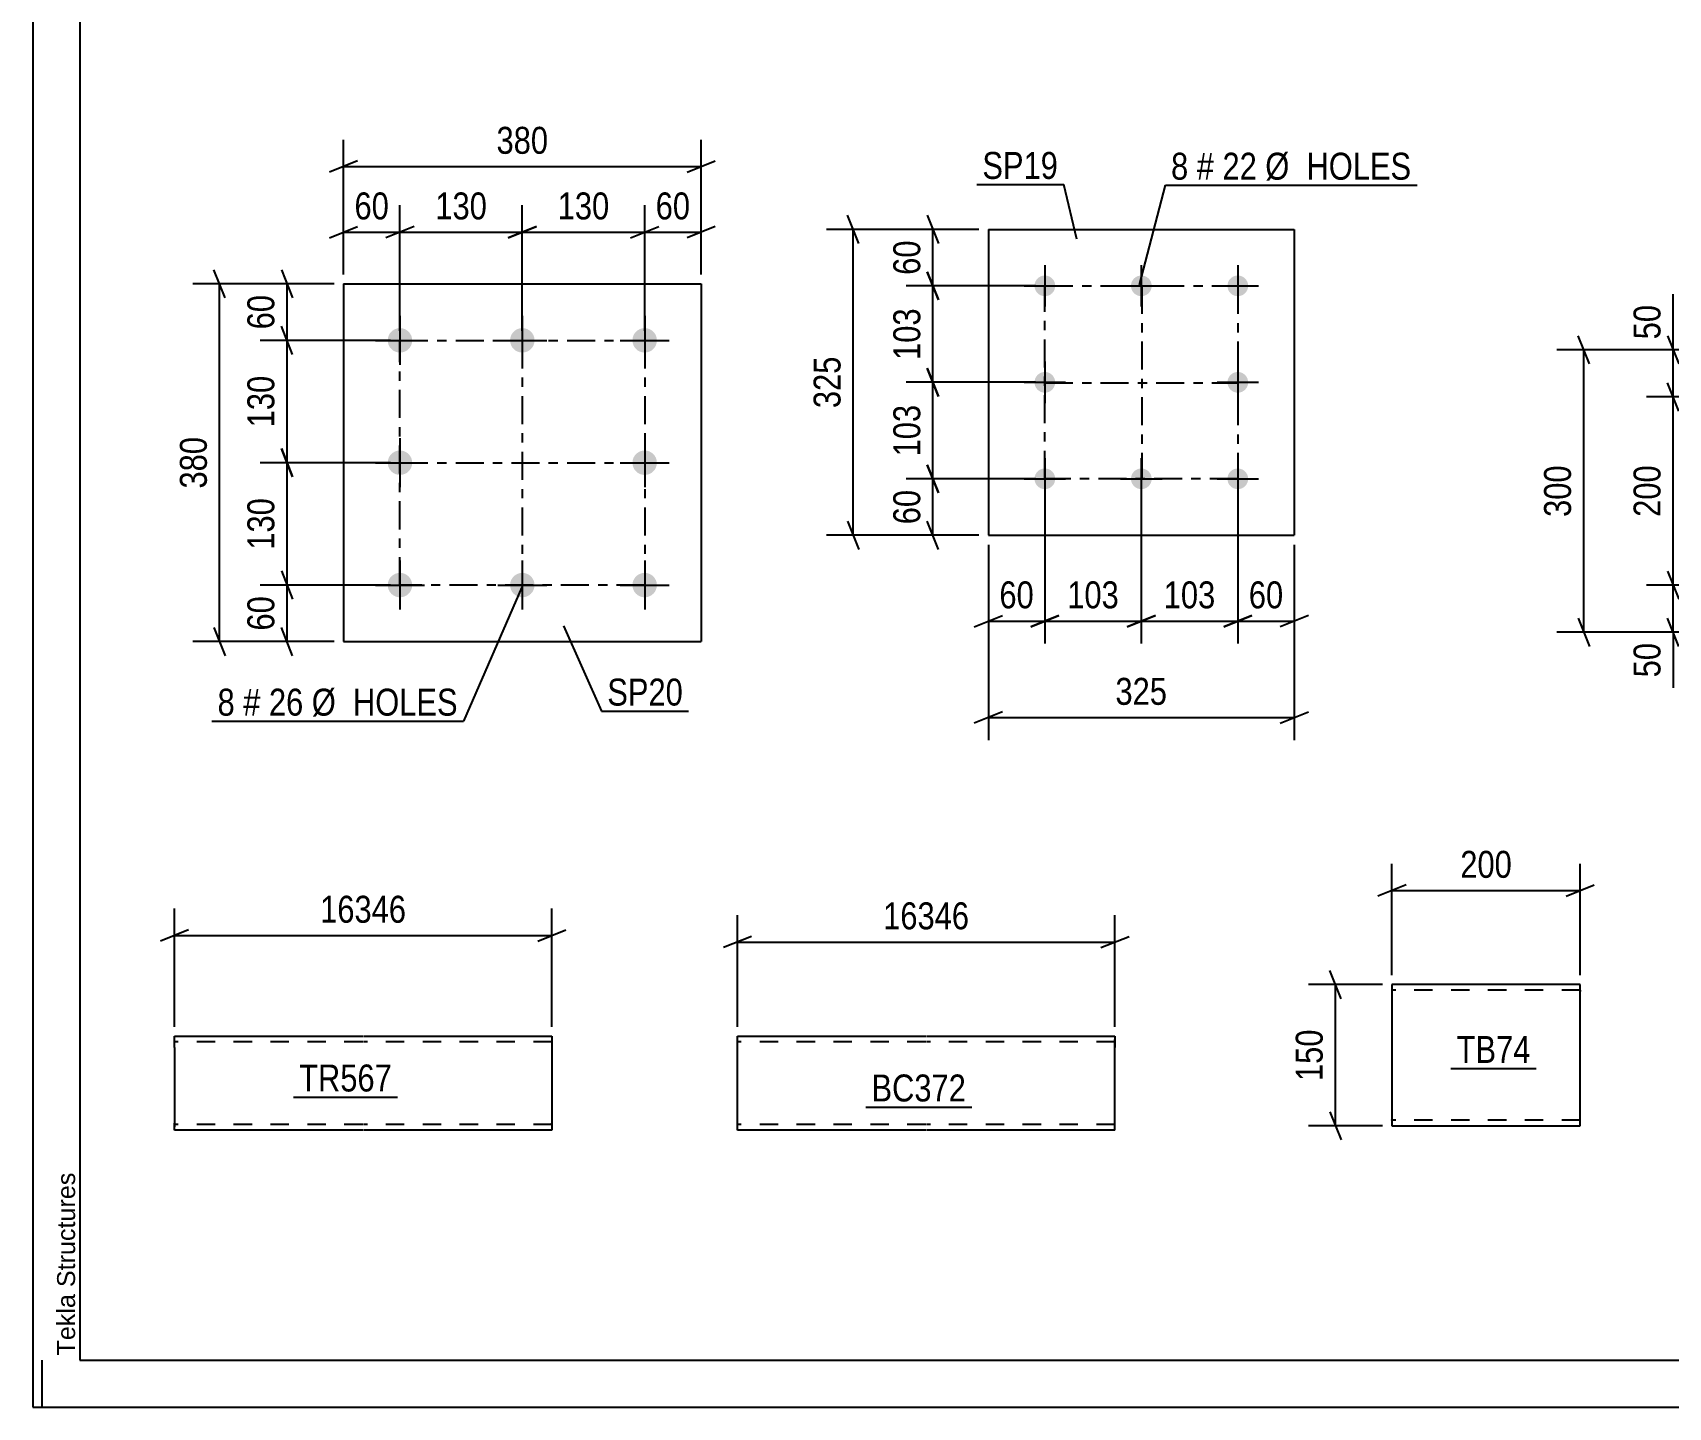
# Model space of a CAD drawing. Header units: millimetres. Extents: x 0 to 841, y 0 to 594.
# Drawn here: x 0 to 173.8, y 0 to 146 of the extents above; entities that cross this region are included whole.
import ezdxf

# ---------------------------------------------------------------- set-up
doc = ezdxf.new("R2010")
doc.units = ezdxf.units.MM
doc.linetypes.add('DXK_LINE_DOT2', pattern=[3.9198, 1.9599, -1.9599])
doc.linetypes.add('DXK_LINE_DOT3', pattern=[5.9187, 2.979, -0.9799, 0.9799, -0.9799])
doc.styles.add('Arial', font='ARIAL.TTF', dxfattribs={"height": 0.2})
doc.styles.add('Arial Narrow', font='ARIALN.TTF', dxfattribs={"height": 0.2})

# ---------------------------------------------------------------- blocks, each defined once
blk = doc.blocks.new('Unknown-318893565-1135')
at = {"color": 5, "linetype": 'Continuous'}
for p, q in [((0, 594), (0, 0)), ((5, 589), (5, 5)), ((1, 0), (1, 5)), ((5, 5), (836, 5)), ((0, 0), (841, 0))]:
    blk.add_line(p, q, dxfattribs=at)
at = {"color": 174, "linetype": 'Continuous', "style": 'Arial'}
blk.add_text('Tekla Structures', height=1.9102, rotation=90, dxfattribs=at).set_placement((4.5, 5.5))
blk = doc.blocks.new('Bolt-318893565-2238 - 2204')
at = {"linetype": 'Continuous'}
for points in [[(107.54, 120.24, -1), (107.54, 118.04, -1)], [(117.79, 120.24, -1), (117.79, 118.04, -1)], [(128.04, 120.24, -1), (128.04, 118.04, -1)], [(107.54, 109.99, -1), (107.54, 107.79, -1)], [(128.04, 109.99, -1), (128.04, 107.79, -1)], [(107.54, 99.74, -1), (107.54, 97.54, -1)], [(117.79, 99.74, -1), (117.79, 97.54, -1)], [(128.04, 99.74, -1), (128.04, 97.54, -1)]]:
    blk.add_hatch(color=1, dxfattribs=at).paths.add_polyline_path(points)
at = {"color": 1, "linetype": 'Continuous'}
for p, q in [((107.54, 121.34), (107.54, 116.94)), ((117.79, 121.34), (117.79, 116.94)), ((128.04, 121.34), (128.04, 116.94)), ((105.34, 119.14), (109.74, 119.14)), ((115.59, 119.14), (119.99, 119.14)), ((125.84, 119.14), (130.24, 119.14)), ((107.54, 111.09), (107.54, 106.69)), ((128.04, 111.09), (128.04, 106.69)), ((105.34, 108.89), (109.74, 108.89)), ((125.84, 108.89), (130.24, 108.89)), ((107.54, 100.84), (107.54, 96.44)), ((117.79, 100.84), (117.79, 96.44)), ((128.04, 100.84), (128.04, 96.44)), ((105.34, 98.64), (109.74, 98.64)), ((115.59, 98.64), (119.99, 98.64)), ((125.84, 98.64), (130.24, 98.64))]:
    blk.add_line(p, q, dxfattribs=at)
blk = doc.blocks.new('Part-318893565-2243 - 2204')
at = {"color": 2, "linetype": 'Continuous'}
for p, q in [((101.54, 125.14), (101.54, 92.64)), ((101.54, 125.14), (134.04, 125.14)), ((134.04, 125.14), (134.04, 92.64)), ((101.54, 92.64), (134.04, 92.64))]:
    blk.add_line(p, q, dxfattribs=at)
blk = doc.blocks.new('Part-318893565-2134 - 2119')
at = {"color": 2, "linetype": 'Continuous'}
for p, q in [((144.42, 44.9), (144.42, 29.99)), ((164.42, 44.9), (144.42, 44.9)), ((164.42, 31.1), (164.42, 44.9)), ((144.42, 29.99), (144.42, 29.9)), ((144.42, 29.9), (164.42, 29.9)), ((164.42, 29.9), (164.42, 31.1))]:
    blk.add_line(p, q, dxfattribs=at)
at = {"color": 7, "linetype": 'DXK_LINE_DOT2'}
for p, q in [((164.42, 44.3), (144.42, 44.3)), ((164.42, 44.25), (164.42, 44.3)), ((164.42, 44.3), (164.42, 44.25)), ((164.42, 44.16), (164.42, 44.25)), ((164.42, 44.25), (164.42, 44.16)), ((144.42, 30.5), (144.42, 30.54)), ((164.42, 30.5), (144.42, 30.5)), ((164.42, 30.54), (164.42, 30.87)), ((164.42, 30.5), (164.42, 30.54))]:
    blk.add_line(p, q, dxfattribs=at)
blk = doc.blocks.new('Bolt-318893565-2001 - 1939')
at = {"linetype": 'Continuous'}
for points in [[(39.02, 114.65, -1), (39.02, 112.05, -1)], [(52.02, 114.65, -1), (52.02, 112.05, -1)], [(65.02, 114.65, -1), (65.02, 112.05, -1)], [(39.02, 101.65, -1), (39.02, 99.05, -1)], [(65.02, 101.65, -1), (65.02, 99.05, -1)], [(39.02, 88.65, -1), (39.02, 86.05, -1)], [(52.02, 88.65, -1), (52.02, 86.05, -1)], [(65.02, 88.65, -1), (65.02, 86.05, -1)]]:
    blk.add_hatch(color=1, dxfattribs=at).paths.add_polyline_path(points)
at = {"color": 1, "linetype": 'Continuous'}
for p, q in [((39.02, 115.95), (39.02, 110.75)), ((52.02, 115.95), (52.02, 110.75)), ((65.02, 115.95), (65.02, 110.75)), ((36.42, 113.35), (41.62, 113.35)), ((49.42, 113.35), (54.62, 113.35)), ((62.42, 113.35), (67.62, 113.35)), ((39.02, 102.95), (39.02, 97.75)), ((65.02, 102.95), (65.02, 97.75)), ((36.42, 100.35), (41.62, 100.35)), ((62.42, 100.35), (67.62, 100.35)), ((39.02, 89.95), (39.02, 84.75)), ((52.02, 89.95), (52.02, 84.75)), ((65.02, 89.95), (65.02, 84.75)), ((36.42, 87.35), (41.62, 87.35)), ((49.42, 87.35), (54.62, 87.35)), ((62.42, 87.35), (67.62, 87.35))]:
    blk.add_line(p, q, dxfattribs=at)
blk = doc.blocks.new('Part-318893565-2016 - 1939')
at = {"color": 2, "linetype": 'Continuous'}
for p, q in [((33.02, 119.35), (33.02, 81.35)), ((33.02, 119.35), (71.02, 119.35)), ((71.02, 119.35), (71.02, 81.35)), ((33.02, 81.35), (71.02, 81.35))]:
    blk.add_line(p, q, dxfattribs=at)
blk = doc.blocks.new('Part-318893565-1700 - 1696')
at = {"color": 2, "linetype": 'Continuous'}
for p, q in [((74.88, 29.52), (74.88, 39.43)), ((74.88, 39.43), (94.88, 39.43)), ((94.98, 39.43), (114.98, 39.43)), ((114.98, 39.43), (114.98, 39.34)), ((114.98, 39.34), (114.98, 38.23)), ((114.98, 29.43), (114.98, 38.23)), ((74.88, 29.43), (74.88, 29.52)), ((94.88, 29.43), (74.88, 29.43)), ((114.98, 29.43), (94.98, 29.43))]:
    blk.add_line(p, q, dxfattribs=at)
at = {"color": 7, "linetype": 'DXK_LINE_DOT2'}
for p, q in [((94.88, 38.83), (74.88, 38.83)), ((114.98, 38.83), (94.98, 38.83)), ((114.98, 38.23), (114.98, 39.08)), ((74.88, 30.03), (74.88, 30.08)), ((94.88, 30.03), (74.88, 30.03)), ((114.98, 30.03), (94.98, 30.03)), ((114.98, 30.03), (114.98, 30.08)), ((74.88, 29.43), (74.88, 29.43))]:
    blk.add_line(p, q, dxfattribs=at)
blk = doc.blocks.new('Part-318893565-6049 - 6045')
at = {"color": 2, "linetype": 'Continuous'}
for p, q in [((15.06, 38.23), (15.06, 39.43)), ((15.06, 39.43), (35.06, 39.43)), ((35.16, 39.43), (55.16, 39.43)), ((55.16, 39.43), (55.16, 39.34)), ((55.16, 39.34), (55.16, 38.23)), ((15.06, 38.23), (15.06, 30.17)), ((55.16, 38.23), (55.16, 29.43)), ((15.06, 29.52), (15.06, 30.17)), ((15.06, 29.43), (15.06, 29.52)), ((35.06, 29.43), (15.06, 29.43)), ((55.16, 29.43), (35.16, 29.43))]:
    blk.add_line(p, q, dxfattribs=at)
at = {"color": 7, "linetype": 'DXK_LINE_DOT2'}
for p, q in [((35.06, 38.83), (15.06, 38.83)), ((55.16, 38.83), (35.16, 38.83)), ((55.16, 39.08), (55.16, 38.23)), ((15.06, 30.17), (15.06, 29.78)), ((15.06, 30.03), (15.06, 30.08)), ((35.06, 30.03), (15.06, 30.03)), ((55.16, 30.03), (35.16, 30.03)), ((55.16, 30.08), (55.16, 30.17)), ((55.16, 30.03), (55.16, 30.08)), ((55.16, 30.03), (55.16, 30.08))]:
    blk.add_line(p, q, dxfattribs=at)
blk = doc.blocks.new('Rectangle-318893565-2330 - 2204')
at = {"color": 1, "linetype": 'DXK_LINE_DOT3'}
blk.add_lwpolyline([(107.54, 119.14), (128.04, 119.14), (128.04, 98.64), (107.54, 98.64), (107.54, 119.14)], close=True, dxfattribs=at)
blk = doc.blocks.new('Rectangle-318893565-2104 - 1939')
at = {"color": 1, "linetype": 'DXK_LINE_DOT3'}
blk.add_lwpolyline([(39.02, 113.35), (65.02, 113.35), (65.02, 87.35), (39.02, 87.35), (39.02, 113.35)], close=True, dxfattribs=at)
blk = doc.blocks.new('Line-318893565-2316 - 2204')
at = {"color": 1, "linetype": 'DXK_LINE_DOT3'}
blk.add_line((117.84, 119.14), (117.84, 98.64), dxfattribs=at)
blk = doc.blocks.new('Line-318893565-2089 - 1939')
at = {"color": 1, "linetype": 'DXK_LINE_DOT3'}
blk.add_line((52.02, 113.35), (52.02, 87.35), dxfattribs=at)
blk = doc.blocks.new('Line-318893565-2323 - 2204')
at = {"color": 1, "linetype": 'DXK_LINE_DOT3'}
blk.add_line((107.54, 108.84), (128.04, 108.84), dxfattribs=at)
blk = doc.blocks.new('Line-318893565-2097 - 1939')
at = {"color": 1, "linetype": 'DXK_LINE_DOT3'}
blk.add_line((39.02, 100.35), (65.02, 100.35), dxfattribs=at)
blk = doc.blocks.new('StraightDimension-318893565-2260 - 2204')
at = {"color": 7, "linetype": 'Continuous'}
for p, q in [((128.04, 97.64), (128.04, 81.13)), ((134.04, 91.64), (134.04, 81.13)), ((126.54, 82.93), (129.54, 84.13)), ((128.04, 83.53), (134.04, 83.53)), ((135.54, 84.13), (132.54, 82.93))]:
    blk.add_line(p, q, dxfattribs=at)
at = {"color": 0}
blk.add_wipeout([(133.46, 84.28), (133.46, 88.48), (128.61, 88.48), (128.61, 84.28)], dxfattribs=at)
at = {"color": 3, "style": 'Arial Narrow'}
blk.add_text('60', height=2.863, dxfattribs=at).set_placement((129.21, 84.88))
blk = doc.blocks.new('StraightDimension-318893565-9221 - 2204')
at = {"color": 7, "linetype": 'Continuous'}
for p, q in [((95.05, 120.64), (96.25, 117.64)), ((106.54, 119.14), (92.8, 119.14)), ((95.65, 108.89), (95.65, 119.14)), ((96.25, 107.39), (95.05, 110.39)), ((106.54, 108.89), (92.8, 108.89))]:
    blk.add_line(p, q, dxfattribs=at)
at = {"color": 0}
blk.add_wipeout([(94.9, 117.36), (90.7, 117.36), (90.7, 110.67), (94.9, 110.67)], dxfattribs=at)
at = {"color": 3, "style": 'Arial Narrow'}
blk.add_text('103', height=2.863, rotation=90.0002, dxfattribs=at).set_placement((94.3, 111.27))
blk = doc.blocks.new('StraightDimension-318893565-2245 - 2204')
at = {"color": 7, "linetype": 'Continuous'}
for p, q in [((100.54, 125.14), (84.33, 125.14)), ((87.78, 123.64), (86.58, 126.64)), ((87.18, 92.64), (87.18, 125.14)), ((86.58, 94.14), (87.78, 91.14)), ((100.54, 92.64), (84.33, 92.64))]:
    blk.add_line(p, q, dxfattribs=at)
at = {"color": 0}
blk.add_wipeout([(86.43, 112.23), (82.23, 112.23), (82.23, 105.55), (86.43, 105.55)], dxfattribs=at)
at = {"color": 3, "style": 'Arial Narrow'}
blk.add_text('325', height=2.863, rotation=90.0002, dxfattribs=at).set_placement((85.83, 106.15))
blk = doc.blocks.new('StraightDimension-318893565-2270 - 2204')
at = {"color": 7, "linetype": 'Continuous'}
for p, q in [((107.54, 97.64), (107.54, 81.13)), ((101.54, 91.64), (101.54, 81.13)), ((100.04, 82.93), (103.04, 84.13)), ((101.54, 83.53), (107.54, 83.53)), ((109.04, 84.13), (106.04, 82.93))]:
    blk.add_line(p, q, dxfattribs=at)
at = {"color": 0}
blk.add_wipeout([(106.96, 84.28), (106.96, 88.48), (102.11, 88.48), (102.11, 84.28)], dxfattribs=at)
at = {"color": 3, "style": 'Arial Narrow'}
blk.add_text('60', height=2.863, dxfattribs=at).set_placement((102.71, 84.88))
blk = doc.blocks.new('StraightDimension-318893565-2281 - 2204')
at = {"color": 7, "linetype": 'Continuous'}
for p, q in [((101.54, 91.64), (101.54, 70.88)), ((134.04, 91.64), (134.04, 70.88)), ((103.04, 73.88), (100.04, 72.68)), ((101.54, 73.28), (134.04, 73.28)), ((132.54, 72.68), (135.54, 73.88))]:
    blk.add_line(p, q, dxfattribs=at)
at = {"color": 0}
blk.add_wipeout([(121.13, 74.03), (121.13, 78.23), (114.44, 78.23), (114.44, 74.03)], dxfattribs=at)
at = {"color": 3, "style": 'Arial Narrow'}
blk.add_text('325', height=2.863, dxfattribs=at).set_placement((115.04, 74.63))
blk = doc.blocks.new('StraightDimension-318893565-2296 - 2204')
at = {"color": 7, "linetype": 'Continuous'}
for p, q in [((95.05, 100.14), (96.25, 97.14)), ((106.54, 98.64), (92.8, 98.64)), ((95.65, 92.64), (95.65, 98.64)), ((96.25, 91.14), (95.05, 94.14)), ((100.54, 92.64), (92.8, 92.64))]:
    blk.add_line(p, q, dxfattribs=at)
at = {"color": 0}
blk.add_wipeout([(94.9, 98.07), (90.7, 98.07), (90.7, 93.21), (94.9, 93.21)], dxfattribs=at)
at = {"color": 3, "style": 'Arial Narrow'}
blk.add_text('60', height=2.863, rotation=90.0002, dxfattribs=at).set_placement((94.3, 93.81))
blk = doc.blocks.new('StraightDimension-318893565-2306 - 2204')
at = {"color": 7, "linetype": 'Continuous'}
for p, q in [((100.54, 125.14), (92.8, 125.14)), ((95.05, 126.64), (96.25, 123.64)), ((95.65, 119.14), (95.65, 125.14)), ((96.25, 117.64), (95.05, 120.64)), ((106.54, 119.14), (92.8, 119.14))]:
    blk.add_line(p, q, dxfattribs=at)
at = {"color": 0}
blk.add_wipeout([(94.9, 124.57), (90.7, 124.57), (90.7, 119.71), (94.9, 119.71)], dxfattribs=at)
at = {"color": 3, "style": 'Arial Narrow'}
blk.add_text('60', height=2.863, rotation=90.0002, dxfattribs=at).set_placement((94.3, 120.31))
blk = doc.blocks.new('StraightDimension-318893565-9197 - 2204')
at = {"color": 7, "linetype": 'Continuous'}
for p, q in [((107.54, 97.64), (107.54, 81.13)), ((117.79, 97.64), (117.79, 81.13)), ((106.04, 82.93), (109.04, 84.13)), ((107.54, 83.53), (117.79, 83.53)), ((119.29, 84.13), (116.29, 82.93))]:
    blk.add_line(p, q, dxfattribs=at)
at = {"color": 0}
blk.add_wipeout([(116, 84.28), (116, 88.48), (109.32, 88.48), (109.32, 84.28)], dxfattribs=at)
at = {"color": 3, "style": 'Arial Narrow'}
blk.add_text('103', height=2.863, dxfattribs=at).set_placement((109.92, 84.88))
blk = doc.blocks.new('StraightDimension-318893565-9199 - 2204')
at = {"color": 7, "linetype": 'Continuous'}
for p, q in [((117.79, 97.64), (117.79, 81.13)), ((128.04, 97.64), (128.04, 81.13)), ((116.29, 82.93), (119.29, 84.13)), ((117.79, 83.53), (128.04, 83.53)), ((129.54, 84.13), (126.54, 82.93))]:
    blk.add_line(p, q, dxfattribs=at)
at = {"color": 0}
blk.add_wipeout([(126.25, 84.28), (126.25, 88.48), (119.57, 88.48), (119.57, 84.28)], dxfattribs=at)
at = {"color": 3, "style": 'Arial Narrow'}
blk.add_text('103', height=2.863, dxfattribs=at).set_placement((120.17, 84.88))
blk = doc.blocks.new('StraightDimension-318893565-9219 - 2204')
at = {"color": 7, "linetype": 'Continuous'}
for p, q in [((95.05, 110.39), (96.25, 107.39)), ((106.54, 108.89), (92.8, 108.89)), ((95.65, 98.64), (95.65, 108.89)), ((96.25, 97.14), (95.05, 100.14)), ((106.54, 98.64), (92.8, 98.64))]:
    blk.add_line(p, q, dxfattribs=at)
at = {"color": 0}
blk.add_wipeout([(94.9, 107.11), (90.7, 107.11), (90.7, 100.42), (94.9, 100.42)], dxfattribs=at)
at = {"color": 3, "style": 'Arial Narrow'}
blk.add_text('103', height=2.863, rotation=90.0002, dxfattribs=at).set_placement((94.3, 101.02))
blk = doc.blocks.new('StraightDimension-318893565-2136 - 2119')
at = {"color": 7, "linetype": 'Continuous'}
for p, q in [((139.01, 43.4), (137.81, 46.4)), ((143.42, 44.9), (135.56, 44.9)), ((138.41, 29.9), (138.41, 44.9)), ((137.81, 31.4), (139.01, 28.4)), ((143.42, 29.9), (135.56, 29.9))]:
    blk.add_line(p, q, dxfattribs=at)
at = {"color": 0}
blk.add_wipeout([(137.66, 40.74), (133.46, 40.74), (133.46, 34.06), (137.66, 34.06)], dxfattribs=at)
at = {"color": 3, "style": 'Arial Narrow'}
blk.add_text('150', height=2.863, rotation=90.0002, dxfattribs=at).set_placement((137.06, 34.66))
blk = doc.blocks.new('StraightDimension-318893565-2147 - 2119')
at = {"color": 7, "linetype": 'Continuous'}
for p, q in [((144.42, 45.9), (144.42, 57.75)), ((164.42, 45.9), (164.42, 57.75)), ((145.92, 55.5), (142.92, 54.3)), ((144.42, 54.9), (164.42, 54.9)), ((162.92, 54.3), (165.92, 55.5))]:
    blk.add_line(p, q, dxfattribs=at)
at = {"color": 0}
blk.add_wipeout([(157.76, 55.65), (157.76, 59.85), (151.08, 59.85), (151.08, 55.65)], dxfattribs=at)
at = {"color": 3, "style": 'Arial Narrow'}
blk.add_text('200', height=2.863, dxfattribs=at).set_placement((151.68, 56.25))
blk = doc.blocks.new('StraightDimension-318893565-9143 - 1939')
at = {"color": 7, "linetype": 'Continuous'}
for p, q in [((27.62, 98.85), (26.42, 101.85)), ((38.02, 100.35), (24.17, 100.35)), ((27.02, 87.35), (27.02, 100.35)), ((26.42, 88.85), (27.62, 85.85)), ((38.02, 87.35), (24.17, 87.35))]:
    blk.add_line(p, q, dxfattribs=at)
at = {"color": 0}
blk.add_wipeout([(26.27, 97.19), (22.07, 97.19), (22.07, 90.51), (26.27, 90.51)], dxfattribs=at)
at = {"color": 3, "style": 'Arial Narrow'}
blk.add_text('130', height=2.863, rotation=90.0002, dxfattribs=at).set_placement((25.67, 91.11))
blk = doc.blocks.new('StraightDimension-318893565-2018 - 1939')
at = {"color": 7, "linetype": 'Continuous'}
for p, q in [((33.02, 120.35), (33.02, 134.67)), ((71.02, 120.35), (71.02, 134.67)), ((34.52, 132.42), (31.52, 131.22)), ((69.52, 131.22), (72.52, 132.42)), ((33.02, 131.82), (71.02, 131.82))]:
    blk.add_line(p, q, dxfattribs=at)
at = {"color": 0}
blk.add_wipeout([(55.36, 132.57), (55.36, 136.77), (48.68, 136.77), (48.68, 132.57)], dxfattribs=at)
at = {"color": 3, "style": 'Arial Narrow'}
blk.add_text('380', height=2.863, dxfattribs=at).set_placement((49.28, 133.17))
blk = doc.blocks.new('StraightDimension-318893565-2029 - 1939')
at = {"color": 7, "linetype": 'Continuous'}
for p, q in [((33.02, 120.35), (33.02, 127.7)), ((39.02, 114.35), (39.02, 127.7)), ((31.52, 124.25), (34.52, 125.45)), ((40.52, 125.45), (37.52, 124.25)), ((33.02, 124.85), (39.02, 124.85))]:
    blk.add_line(p, q, dxfattribs=at)
at = {"color": 0}
blk.add_wipeout([(38.45, 125.6), (38.45, 129.8), (33.59, 129.8), (33.59, 125.6)], dxfattribs=at)
at = {"color": 3, "style": 'Arial Narrow'}
blk.add_text('60', height=2.863, dxfattribs=at).set_placement((34.19, 126.2))
blk = doc.blocks.new('StraightDimension-318893565-9123 - 1939')
at = {"color": 7, "linetype": 'Continuous'}
for p, q in [((52.02, 114.35), (52.02, 127.7)), ((65.02, 114.35), (65.02, 127.7)), ((53.52, 125.45), (50.52, 124.25)), ((63.52, 124.25), (66.52, 125.45)), ((52.02, 124.85), (65.02, 124.85))]:
    blk.add_line(p, q, dxfattribs=at)
at = {"color": 0}
blk.add_wipeout([(61.86, 125.6), (61.86, 129.8), (55.18, 129.8), (55.18, 125.6)], dxfattribs=at)
at = {"color": 3, "style": 'Arial Narrow'}
blk.add_text('130', height=2.863, dxfattribs=at).set_placement((55.78, 126.2))
blk = doc.blocks.new('StraightDimension-318893565-2039 - 1939')
at = {"color": 7, "linetype": 'Continuous'}
for p, q in [((65.02, 114.35), (65.02, 127.7)), ((71.02, 120.35), (71.02, 127.7)), ((63.52, 124.25), (66.52, 125.45)), ((72.52, 125.45), (69.52, 124.25)), ((65.02, 124.85), (71.02, 124.85))]:
    blk.add_line(p, q, dxfattribs=at)
at = {"color": 0}
blk.add_wipeout([(70.45, 125.6), (70.45, 129.8), (65.59, 129.8), (65.59, 125.6)], dxfattribs=at)
at = {"color": 3, "style": 'Arial Narrow'}
blk.add_text('60', height=2.863, dxfattribs=at).set_placement((66.19, 126.2))
blk = doc.blocks.new('StraightDimension-318893565-2054 - 1939')
at = {"color": 7, "linetype": 'Continuous'}
for p, q in [((20.45, 117.85), (19.25, 120.85)), ((32.02, 119.35), (17, 119.35)), ((19.85, 81.35), (19.85, 119.35)), ((19.25, 82.85), (20.45, 79.85)), ((32.02, 81.35), (17, 81.35))]:
    blk.add_line(p, q, dxfattribs=at)
at = {"color": 0}
blk.add_wipeout([(19.1, 103.69), (14.9, 103.69), (14.9, 97.01), (19.1, 97.01)], dxfattribs=at)
at = {"color": 3, "style": 'Arial Narrow'}
blk.add_text('380', height=2.863, rotation=90.0002, dxfattribs=at).set_placement((18.5, 97.61))
blk = doc.blocks.new('StraightDimension-318893565-2065 - 1939')
at = {"color": 7, "linetype": 'Continuous'}
for p, q in [((26.42, 88.85), (27.62, 85.85)), ((38.02, 87.35), (24.17, 87.35)), ((27.02, 81.35), (27.02, 87.35)), ((27.62, 79.85), (26.42, 82.85)), ((32.02, 81.35), (24.17, 81.35))]:
    blk.add_line(p, q, dxfattribs=at)
at = {"color": 0}
blk.add_wipeout([(26.27, 86.78), (22.07, 86.78), (22.07, 81.92), (26.27, 81.92)], dxfattribs=at)
at = {"color": 3, "style": 'Arial Narrow'}
blk.add_text('60', height=2.863, rotation=90.0002, dxfattribs=at).set_placement((25.67, 82.52))
blk = doc.blocks.new('StraightDimension-318893565-2075 - 1939')
at = {"color": 7, "linetype": 'Continuous'}
for p, q in [((26.42, 120.85), (27.62, 117.85)), ((32.02, 119.35), (24.17, 119.35)), ((27.02, 113.35), (27.02, 119.35)), ((27.62, 111.85), (26.42, 114.85)), ((38.02, 113.35), (24.17, 113.35))]:
    blk.add_line(p, q, dxfattribs=at)
at = {"color": 0}
blk.add_wipeout([(26.27, 118.78), (22.07, 118.78), (22.07, 113.92), (26.27, 113.92)], dxfattribs=at)
at = {"color": 3, "style": 'Arial Narrow'}
blk.add_text('60', height=2.863, rotation=90.0002, dxfattribs=at).set_placement((25.67, 114.52))
blk = doc.blocks.new('StraightDimension-318893565-9121 - 1939')
at = {"color": 7, "linetype": 'Continuous'}
for p, q in [((39.02, 114.35), (39.02, 127.7)), ((52.02, 114.35), (52.02, 127.7)), ((40.52, 125.45), (37.52, 124.25)), ((50.52, 124.25), (53.52, 125.45)), ((39.02, 124.85), (52.02, 124.85))]:
    blk.add_line(p, q, dxfattribs=at)
at = {"color": 0}
blk.add_wipeout([(48.86, 125.6), (48.86, 129.8), (42.18, 129.8), (42.18, 125.6)], dxfattribs=at)
at = {"color": 3, "style": 'Arial Narrow'}
blk.add_text('130', height=2.863, dxfattribs=at).set_placement((42.78, 126.2))
blk = doc.blocks.new('StraightDimension-318893565-9145 - 1939')
at = {"color": 7, "linetype": 'Continuous'}
for p, q in [((27.62, 111.85), (26.42, 114.85)), ((38.02, 113.35), (24.17, 113.35)), ((27.02, 100.35), (27.02, 113.35)), ((26.42, 101.85), (27.62, 98.85)), ((38.02, 100.35), (24.17, 100.35))]:
    blk.add_line(p, q, dxfattribs=at)
at = {"color": 0}
blk.add_wipeout([(26.27, 110.19), (22.07, 110.19), (22.07, 103.51), (26.27, 103.51)], dxfattribs=at)
at = {"color": 3, "style": 'Arial Narrow'}
blk.add_text('130', height=2.863, rotation=90.0002, dxfattribs=at).set_placement((25.67, 104.11))
blk = doc.blocks.new('StraightDimension-318893565-1780 - 1696')
at = {"color": 7, "linetype": 'Continuous'}
for p, q in [((74.88, 40.43), (74.88, 52.28)), ((114.98, 40.43), (114.98, 52.28)), ((76.38, 50.03), (73.38, 48.83)), ((74.88, 49.43), (114.98, 49.43)), ((113.48, 48.83), (116.48, 50.03))]:
    blk.add_line(p, q, dxfattribs=at)
at = {"color": 0}
blk.add_wipeout([(100.1, 50.18), (100.1, 54.38), (89.76, 54.38), (89.76, 50.18)], dxfattribs=at)
at = {"color": 3, "style": 'Arial Narrow'}
blk.add_text('16346', height=2.863, dxfattribs=at).set_placement((90.36, 50.78))
blk = doc.blocks.new('StraightDimension-318893565-6054 - 6045')
at = {"color": 7, "linetype": 'Continuous'}
for p, q in [((15.06, 40.43), (15.06, 52.98)), ((55.16, 40.43), (55.16, 52.98)), ((16.56, 50.73), (13.56, 49.53)), ((53.66, 49.53), (56.66, 50.73)), ((15.06, 50.13), (55.16, 50.13))]:
    blk.add_line(p, q, dxfattribs=at)
at = {"color": 0}
blk.add_wipeout([(40.28, 50.88), (40.28, 55.08), (29.94, 55.08), (29.94, 50.88)], dxfattribs=at)
at = {"color": 3, "style": 'Arial Narrow'}
blk.add_text('16346', height=2.863, dxfattribs=at).set_placement((30.54, 51.48))
blk = doc.blocks.new('StraightDimension-318893565-6178 - 6089')
at = {"color": 7, "linetype": 'Continuous'}
for p, q in [((173.7, 113.84), (174.9, 110.84)), ((182.08, 112.34), (171.45, 112.34)), ((174.3, 107.34), (174.3, 112.34)), ((174.9, 105.84), (173.7, 108.84)), ((187.08, 107.34), (171.45, 107.34))]:
    blk.add_line(p, q, dxfattribs=at)
at = {"color": 0}
blk.add_wipeout([(173.55, 117.72), (169.35, 117.72), (169.35, 112.86), (173.55, 112.86)], dxfattribs=at)
at = {"color": 7, "linetype": 'Continuous'}
blk.add_line((174.3, 112.34), (174.3, 118.24), dxfattribs=at)
blk.add_line((174.3, 112.34), (174.3, 118.24), dxfattribs=at)
at = {"color": 3, "style": 'Arial Narrow'}
blk.add_text('50', height=2.863, rotation=90.0002, dxfattribs=at).set_placement((172.95, 113.46))
blk = doc.blocks.new('StraightDimension-318893565-6191 - 6089')
at = {"color": 7, "linetype": 'Continuous'}
for p, q in [((174.9, 105.84), (173.7, 108.84)), ((187.08, 107.34), (171.45, 107.34)), ((174.3, 87.34), (174.3, 107.34)), ((173.7, 88.84), (174.9, 85.84)), ((187.08, 87.34), (171.45, 87.34))]:
    blk.add_line(p, q, dxfattribs=at)
at = {"color": 0}
blk.add_wipeout([(173.55, 100.68), (169.35, 100.68), (169.35, 94), (173.55, 94)], dxfattribs=at)
at = {"color": 3, "style": 'Arial Narrow'}
blk.add_text('200', height=2.863, rotation=90.0002, dxfattribs=at).set_placement((172.95, 94.6))
blk = doc.blocks.new('StraightDimension-318893565-6207 - 6089')
at = {"color": 7, "linetype": 'Continuous'}
for p, q in [((173.7, 88.84), (174.9, 85.84)), ((187.08, 87.34), (171.45, 87.34)), ((174.3, 82.34), (174.3, 87.34)), ((174.9, 80.84), (173.7, 83.84)), ((182.08, 82.34), (171.45, 82.34))]:
    blk.add_line(p, q, dxfattribs=at)
at = {"color": 0}
blk.add_wipeout([(173.55, 81.81), (169.35, 81.81), (169.35, 76.95), (173.55, 76.95)], dxfattribs=at)
at = {"color": 7, "linetype": 'Continuous'}
blk.add_line((174.3, 82.34), (174.3, 76.43), dxfattribs=at)
blk.add_line((174.3, 82.34), (174.3, 76.43), dxfattribs=at)
at = {"color": 3, "style": 'Arial Narrow'}
blk.add_text('50', height=2.863, rotation=90.0002, dxfattribs=at).set_placement((172.95, 77.55))
blk = doc.blocks.new('StraightDimension-318893565-6221 - 6089')
at = {"color": 7, "linetype": 'Continuous'}
for p, q in [((165.39, 110.84), (164.19, 113.84)), ((182.08, 112.34), (161.94, 112.34)), ((164.79, 82.34), (164.79, 112.34)), ((164.19, 83.84), (165.39, 80.84)), ((182.08, 82.34), (161.94, 82.34))]:
    blk.add_line(p, q, dxfattribs=at)
at = {"color": 0}
blk.add_wipeout([(164.04, 100.68), (159.84, 100.68), (159.84, 93.99), (164.04, 93.99)], dxfattribs=at)
at = {"color": 3, "style": 'Arial Narrow'}
blk.add_text('300', height=2.863, rotation=90.0002, dxfattribs=at).set_placement((163.44, 94.59))
blk = doc.blocks.new('Mark-318893565-2234 - 2204')
at = {"color": 0}
for points in [[(122.78, 130.42), (122.78, 133.42), (120.95, 133.42), (120.95, 130.42)], [(125.51, 130.42), (125.51, 133.42), (123.68, 133.42), (123.68, 130.42)], [(130.06, 130.42), (130.06, 133.42), (126.41, 133.42), (126.41, 130.42)], [(146.49, 130.42), (146.49, 133.42), (130.96, 133.42), (130.96, 130.42)]]:
    blk.add_wipeout(points, dxfattribs=at)
for points in [[(122.78, 130.42), (122.78, 133.42), (120.95, 133.42), (120.95, 130.42)], [(125.51, 130.42), (125.51, 133.42), (123.68, 133.42), (123.68, 130.42)], [(130.06, 130.42), (130.06, 133.42), (126.41, 133.42), (126.41, 130.42)], [(146.49, 130.42), (146.49, 133.42), (130.96, 133.42), (130.96, 130.42)]]:
    blk.add_wipeout(points, dxfattribs=at)
at = {"color": 7, "linetype": 'Continuous'}
for p, q in [((117.6, 119.26), (120.35, 129.82)), ((120.35, 129.82), (147.09, 129.82))]:
    blk.add_line(p, q, dxfattribs=at)
at = {"color": 3, "style": 'Arial Narrow'}
for s, height, p in [('8', 2.86, (120.95, 130.42)), ('#', 2.86, (123.68, 130.42)), ('22', 2.863, (126.41, 130.42)), ('Ø  HOLES', 2.863, (130.96, 130.42))]:
    blk.add_text(s, height=height, dxfattribs=at).set_placement(p)
blk = doc.blocks.new('Mark-318893565-2239 - 2204')
at = {"color": 0}
blk.add_wipeout([(108.94, 130.5), (108.94, 133.5), (100.9, 133.5), (100.9, 130.5)], dxfattribs=at)
blk.add_wipeout([(108.94, 130.5), (108.94, 133.5), (100.9, 133.5), (100.9, 130.5)], dxfattribs=at)
at = {"color": 30, "linetype": 'Continuous'}
for p in [(100.3, 129.9), (110.94, 124.1)]:
    blk.add_line(p, (109.54, 129.9), dxfattribs=at)
at = {"color": 3, "style": 'Arial Narrow'}
blk.add_text('SP19', height=2.863, dxfattribs=at).set_placement((100.9, 130.5))
blk = doc.blocks.new('Mark-318893565-2132 - 2119')
at = {"color": 0}
blk.add_wipeout([(159.14, 36.58), (159.14, 39.58), (151.29, 39.58), (151.29, 36.58)], dxfattribs=at)
blk.add_wipeout([(159.14, 36.58), (159.14, 39.58), (151.29, 39.58), (151.29, 36.58)], dxfattribs=at)
at = {"color": 30, "linetype": 'Continuous'}
blk.add_line((150.69, 35.98), (159.74, 35.98), dxfattribs=at)
at = {"color": 3, "style": 'Arial Narrow'}
blk.add_text('TB74', height=2.863, dxfattribs=at).set_placement((151.29, 36.58))
blk = doc.blocks.new('Mark-318893565-1997 - 1939')
at = {"color": 0}
for points in [[(21.47, 73.48), (21.47, 76.48), (19.64, 76.48), (19.64, 73.48)], [(24.2, 73.48), (24.2, 76.48), (22.37, 76.48), (22.37, 73.48)], [(28.75, 73.48), (28.75, 76.48), (25.1, 76.48), (25.1, 73.48)], [(45.18, 73.48), (45.18, 76.48), (29.65, 76.48), (29.65, 73.48)]]:
    blk.add_wipeout(points, dxfattribs=at)
for points in [[(21.47, 73.48), (21.47, 76.48), (19.64, 76.48), (19.64, 73.48)], [(24.2, 73.48), (24.2, 76.48), (22.37, 76.48), (22.37, 73.48)], [(28.75, 73.48), (28.75, 76.48), (25.1, 76.48), (25.1, 73.48)], [(45.18, 73.48), (45.18, 76.48), (29.65, 76.48), (29.65, 73.48)]]:
    blk.add_wipeout(points, dxfattribs=at)
at = {"color": 7, "linetype": 'Continuous'}
for p in [(51.97, 87.13), (19.04, 72.88)]:
    blk.add_line(p, (45.78, 72.88), dxfattribs=at)
at = {"color": 3, "style": 'Arial Narrow'}
for s, height, p in [('8', 2.86, (19.64, 73.48)), ('#', 2.86, (22.37, 73.48)), ('26', 2.863, (25.1, 73.48)), ('Ø  HOLES', 2.863, (29.65, 73.48))]:
    blk.add_text(s, height=height, dxfattribs=at).set_placement(p)
blk = doc.blocks.new('Mark-318893565-2012 - 1939')
at = {"color": 0}
blk.add_wipeout([(69.09, 74.55), (69.09, 77.55), (61.05, 77.55), (61.05, 74.55)], dxfattribs=at)
blk.add_wipeout([(69.09, 74.55), (69.09, 77.55), (61.05, 77.55), (61.05, 74.55)], dxfattribs=at)
at = {"color": 30, "linetype": 'Continuous'}
for p, q in [((56.38, 83.02), (60.45, 73.95)), ((60.45, 73.95), (69.69, 73.95))]:
    blk.add_line(p, q, dxfattribs=at)
at = {"color": 3, "style": 'Arial Narrow'}
blk.add_text('SP20', height=2.863, dxfattribs=at).set_placement((61.05, 74.55))
blk = doc.blocks.new('Mark-318893565-1698 - 1696')
at = {"color": 0}
blk.add_wipeout([(99.17, 32.49), (99.17, 35.49), (89.12, 35.49), (89.12, 32.49)], dxfattribs=at)
blk.add_wipeout([(99.17, 32.49), (99.17, 35.49), (89.12, 35.49), (89.12, 32.49)], dxfattribs=at)
at = {"color": 30, "linetype": 'Continuous'}
blk.add_line((88.52, 31.89), (99.77, 31.89), dxfattribs=at)
at = {"color": 3, "style": 'Arial Narrow'}
blk.add_text('BC372', height=2.863, dxfattribs=at).set_placement((89.12, 32.49))
blk = doc.blocks.new('Mark-318893565-6047 - 6045')
at = {"color": 0}
blk.add_wipeout([(38.17, 33.55), (38.17, 36.55), (28.31, 36.55), (28.31, 33.55)], dxfattribs=at)
blk.add_wipeout([(38.17, 33.55), (38.17, 36.55), (28.31, 36.55), (28.31, 33.55)], dxfattribs=at)
at = {"color": 30, "linetype": 'Continuous'}
blk.add_line((27.71, 32.95), (38.77, 32.95), dxfattribs=at)
at = {"color": 3, "style": 'Arial Narrow'}
blk.add_text('TR567', height=2.863, dxfattribs=at).set_placement((28.31, 33.55))

msp = doc.modelspace()

# ---------------------------------------------------------------- block references
for name in ['Unknown-318893565-1135', 'Part-318893565-2243 - 2204', 'Bolt-318893565-2238 - 2204', 'Part-318893565-2016 - 1939', 'Rectangle-318893565-2330 - 2204', 'Line-318893565-2316 - 2204', 'Bolt-318893565-2001 - 1939', 'Rectangle-318893565-2104 - 1939', 'Line-318893565-2089 - 1939', 'Line-318893565-2323 - 2204', 'Line-318893565-2097 - 1939', 'Part-318893565-2134 - 2119', 'Part-318893565-6049 - 6045', 'Part-318893565-1700 - 1696']:
    msp.add_blockref(name, (0, 0))

# ---------------------------------------------------------------- next in the draw order: block references
for name in ['StraightDimension-318893565-2018 - 1939', 'Mark-318893565-2234 - 2204', 'StraightDimension-318893565-9221 - 2204', 'StraightDimension-318893565-6178 - 6089', 'StraightDimension-318893565-9143 - 1939', 'StraightDimension-318893565-2260 - 2204', 'Mark-318893565-2012 - 1939', 'StraightDimension-318893565-6054 - 6045', 'StraightDimension-318893565-1780 - 1696', 'StraightDimension-318893565-2136 - 2119', 'Mark-318893565-2132 - 2119', 'Mark-318893565-6047 - 6045', 'Mark-318893565-1698 - 1696']:
    msp.add_blockref(name, (0, 0))

# ---------------------------------------------------------------- next in the draw order: block references
for name in ['StraightDimension-318893565-2029 - 1939', 'StraightDimension-318893565-9123 - 1939', 'StraightDimension-318893565-2245 - 2204', 'StraightDimension-318893565-6191 - 6089', 'StraightDimension-318893565-2147 - 2119']:
    msp.add_blockref(name, (0, 0))

# ---------------------------------------------------------------- next in the draw order: block references
for name in ['StraightDimension-318893565-2039 - 1939', 'StraightDimension-318893565-2306 - 2204', 'StraightDimension-318893565-2054 - 1939', 'StraightDimension-318893565-2270 - 2204', 'StraightDimension-318893565-6207 - 6089']:
    msp.add_blockref(name, (0, 0))

# ---------------------------------------------------------------- next in the draw order: block references
for name in ['Mark-318893565-2239 - 2204', 'StraightDimension-318893565-2075 - 1939', 'StraightDimension-318893565-6221 - 6089', 'StraightDimension-318893565-2281 - 2204', 'StraightDimension-318893565-2065 - 1939']:
    msp.add_blockref(name, (0, 0))

# ---------------------------------------------------------------- next in the draw order: block references
for name in ['StraightDimension-318893565-9121 - 1939', 'StraightDimension-318893565-2296 - 2204', 'Mark-318893565-1997 - 1939']:
    msp.add_blockref(name, (0, 0))

# ---------------------------------------------------------------- next in the draw order: block references
for name in ['StraightDimension-318893565-9145 - 1939', 'StraightDimension-318893565-9197 - 2204']:
    msp.add_blockref(name, (0, 0))

# ---------------------------------------------------------------- next in the draw order: block references
for name in ['StraightDimension-318893565-9219 - 2204', 'StraightDimension-318893565-9199 - 2204']:
    msp.add_blockref(name, (0, 0))

doc.saveas('drawing.dxf')
